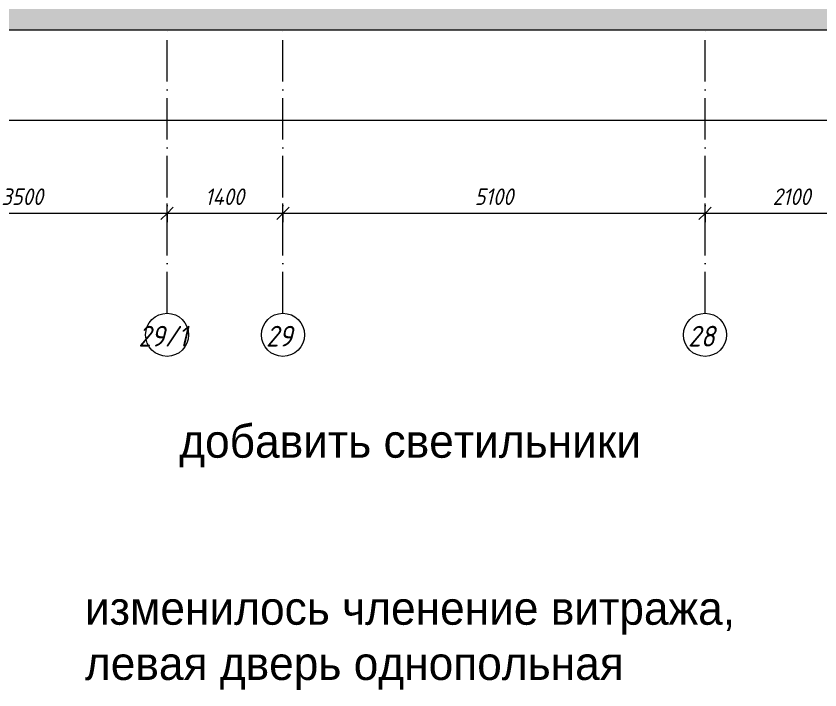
# Model space of a CAD drawing. Header units: millimetres. Extents: x 3914 to 319671, y -18248 to 19136.
# Drawn here: x 206891 to 216604, y -7989 to 150 of the extents above; entities that cross this region are included whole.
import ezdxf

# ---------------------------------------------------------------- set-up
doc = ezdxf.new("R2010")
doc.units = ezdxf.units.MM
doc.linetypes.add('50_200_ШТРИХ_1Т_ш5_п1_п1_', pattern=[700, 500, -100, 0, -100])
for name, color, linetype, lineweight in [('A-ANNO-DIMS', 7, 'Continuous', 9), ('A-ANNO-DIMS-100', 7, 'Continuous', 9), ('A-DETL-2', 7, 'Continuous', 5), ('A-WALL-PATT', 7, 'Continuous', 5), ('Оси', 7, 'Continuous', 9), ('Оси-1', 7, '50_200_ШТРИХ_1Т_ш5_п1_п1_', 9)]:
    doc.layers.add(name, color=color, linetype=linetype, lineweight=lineweight)
doc.styles.add('ISOCPEUR_I_2', font='isocpeui.ttf', dxfattribs={"width": 0.9, "height": 250})
doc.styles.add('ISOCPEUR_I_3', font='isocpeui.ttf', dxfattribs={"width": 0.9, "height": 200})
doc.dimstyles.new('ISO-2_0_0_9К_Средний_с_подложкой', dxfattribs={"dimscale": 304.8, "dimtxt": 199.196235, "dimasz": 0.492126, "dimexe": 0.393701, "dimexo": 0, "dimgap": 0.131234, "dimtad": 1, "dimdec": 0, "dimzin": 0, "dimdsep": 46, "dimtxsty": 'ISOCPEUR_I_3', "dimblk1": 'OBLIQUE', "dimblk2": 'OBLIQUE', "dimsah": 1, "dimcen": 0.09, "dimdle": 0.393701, "dimazin": 0, "dimtfac": 1, "dimtdec": 4, "dimtix": 1, "dimtmove": 0, "dimatfit": 3, "dimfxl": 1, "dimtvp": 1, "dimtfill": 1, "dimtolj": 1, "dimtzin": 0, "dimarcsym": 2})

# ---------------------------------------------------------------- blocks, each defined once
blk = doc.blocks.new('Ось сетки - Круг_Ø6_00__ISO-2_5_0_9K_ кружки поменьше-23056867-АР2_ТР1_Фасад ___-1')
at = {"layer": 'Оси'}
blk.add_circle((-110, -3700), 260, dxfattribs=at)
blk = doc.blocks.new('DIMBLOCK79-АР2_ТР1_Фасад ___-1')
at = {"layer": 'A-ANNO-DIMS-100', "transparency": 16777216}
for p, q in [((215215.9, -2339.3), (215215.9, -2113.2)), ((217315.9, -2339.3), (217315.9, -2113.2)), ((217315.9, -2233.2), (215215.9, -2233.2)), ((215215.9, -2233.2), (215215.9, -2339.3)), ((217315.9, -2233.2), (217315.9, -2339.3))]:
    blk.add_line(p, q, dxfattribs=at)
at = {"layer": 'A-ANNO-DIMS-100', "lineweight": 20, "transparency": 16777216}
for p, q in [((215215.9, -2233.2), (215140.9, -2308.2)), ((215215.9, -2233.2), (215290.9, -2158.2)), ((217315.9, -2233.2), (217240.9, -2308.2)), ((217315.9, -2233.2), (217390.9, -2158.2))]:
    blk.add_line(p, q, dxfattribs=at)
at = {"layer": 'A-ANNO-DIMS-100', "color": 0, "transparency": 16777216, "insert": (216032.2, -1931.9), "char_height": 200, "width": 560.814, "attachment_point": 1, "line_spacing_factor": 1.149209, "style": 'ISOCPEUR_I_3', "bg_fill": 3, "box_fill_scale": 1.25, "bg_fill_color": 256, "bg_fill_true_color": 13158600, "bg_fill_transparency": 0}
blk.add_mtext('2100', dxfattribs=at)
blk = doc.blocks.new('_Oblique')
at = {"color": 0, "linetype": 'ByBlock', "lineweight": -2}
blk.add_line((-0.5, -0.5), (0.5, 0.5), dxfattribs=at)
blk = doc.blocks.new('DIMBLOCK80-АР2_ТР1_Фасад ___-1')
at = {"layer": 'A-ANNO-DIMS-100', "transparency": 16777216}
for p, q in [((210115.9, -2339.3), (210115.9, -2113.2)), ((215215.9, -2339.3), (215215.9, -2113.2)), ((215215.9, -2233.2), (210115.9, -2233.2)), ((210115.9, -2233.2), (210115.9, -2339.3)), ((215215.9, -2233.2), (215215.9, -2339.3))]:
    blk.add_line(p, q, dxfattribs=at)
at = {"layer": 'A-ANNO-DIMS-100', "lineweight": 20, "transparency": 16777216}
for p, q in [((210115.9, -2233.2), (210040.9, -2308.2)), ((210115.9, -2233.2), (210190.9, -2158.2)), ((215215.9, -2233.2), (215140.9, -2308.2)), ((215215.9, -2233.2), (215290.9, -2158.2))]:
    blk.add_line(p, q, dxfattribs=at)
at = {"layer": 'A-ANNO-DIMS-100', "color": 0, "transparency": 16777216, "insert": (212432.2, -1931.9), "char_height": 200, "width": 560.814, "attachment_point": 1, "line_spacing_factor": 1.149209, "style": 'ISOCPEUR_I_3', "bg_fill": 3, "box_fill_scale": 1.25, "bg_fill_color": 256, "bg_fill_true_color": 13158600, "bg_fill_transparency": 0}
blk.add_mtext('5100', dxfattribs=at)
blk = doc.blocks.new('DIMBLOCK81-АР2_ТР1_Фасад ___-1')
at = {"layer": 'A-ANNO-DIMS-100', "transparency": 16777216}
for p, q in [((208715.9, -2339.3), (208715.9, -2113.2)), ((210115.9, -2339.3), (210115.9, -2113.2)), ((210115.9, -2233.2), (208715.9, -2233.2)), ((208715.9, -2233.2), (208715.9, -2339.3)), ((210115.9, -2233.2), (210115.9, -2339.3))]:
    blk.add_line(p, q, dxfattribs=at)
at = {"layer": 'A-ANNO-DIMS-100', "lineweight": 20, "transparency": 16777216}
for p, q in [((208715.9, -2233.2), (208640.9, -2308.2)), ((208715.9, -2233.2), (208790.9, -2158.2)), ((210115.9, -2233.2), (210040.9, -2308.2)), ((210115.9, -2233.2), (210190.9, -2158.2))]:
    blk.add_line(p, q, dxfattribs=at)
at = {"layer": 'A-ANNO-DIMS-100', "color": 0, "transparency": 16777216, "insert": (209174.6, -1931.9), "char_height": 200, "width": 579.201, "attachment_point": 1, "line_spacing_factor": 1.149209, "style": 'ISOCPEUR_I_3', "bg_fill": 3, "box_fill_scale": 1.25, "bg_fill_color": 256, "bg_fill_true_color": 13158600, "bg_fill_transparency": 0}
blk.add_mtext('1400', dxfattribs=at)
blk = doc.blocks.new('DIMBLOCK82-АР2_ТР1_Фасад ___-1')
at = {"layer": 'A-ANNO-DIMS-100', "transparency": 16777216}
for p, q in [((205215.9, -2339.3), (205215.9, -2113.2)), ((208715.9, -2339.3), (208715.9, -2113.2)), ((208715.9, -2233.2), (205215.9, -2233.2)), ((205215.9, -2233.2), (205215.9, -2339.3)), ((208715.9, -2233.2), (208715.9, -2339.3))]:
    blk.add_line(p, q, dxfattribs=at)
at = {"layer": 'A-ANNO-DIMS-100', "lineweight": 20, "transparency": 16777216}
for p, q in [((205215.9, -2233.2), (205140.9, -2308.2)), ((205215.9, -2233.2), (205290.9, -2158.2)), ((208715.9, -2233.2), (208640.9, -2308.2)), ((208715.9, -2233.2), (208790.9, -2158.2))]:
    blk.add_line(p, q, dxfattribs=at)
at = {"layer": 'A-ANNO-DIMS-100', "color": 0, "transparency": 16777216, "insert": (206713.1, -1931.9), "char_height": 200, "width": 606.782, "attachment_point": 1, "line_spacing_factor": 1.149209, "style": 'ISOCPEUR_I_3', "bg_fill": 3, "box_fill_scale": 1.25, "bg_fill_color": 256, "bg_fill_true_color": 13158600, "bg_fill_transparency": 0}
blk.add_mtext('3500', dxfattribs=at)
blk = doc.blocks.new('DIMBLOCK86-АР2_ТР1_Фасад ___-1')
at = {"layer": 'A-ANNO-DIMS-100', "transparency": 16777216}
for p, q in [((190915.9, -1218.6), (190915.9, -992.5)), ((315815.9, -1218.6), (315815.9, -992.5)), ((315935.9, -1112.5), (190795.9, -1112.5)), ((190915.9, -1112.5), (190915.9, -1218.6)), ((315815.9, -1112.5), (315815.9, -1218.6))]:
    blk.add_line(p, q, dxfattribs=at)
at = {"layer": 'A-ANNO-DIMS-100', "lineweight": 20, "transparency": 16777216}
for p, q in [((190915.9, -1112.5), (190990.9, -1037.5)), ((315815.9, -1112.5), (315890.9, -1037.5)), ((190915.9, -1112.5), (190840.9, -1187.5)), ((315815.9, -1112.5), (315740.9, -1187.5))]:
    blk.add_line(p, q, dxfattribs=at)
at = {"layer": 'A-ANNO-DIMS-100', "color": 0, "transparency": 16777216, "insert": (252998.2, -811.2), "char_height": 200, "width": 882.593, "attachment_point": 1, "line_spacing_factor": 1.149209, "style": 'ISOCPEUR_I_3', "bg_fill": 3, "box_fill_scale": 1.25, "bg_fill_color": 256, "bg_fill_true_color": 13158600, "bg_fill_transparency": 0}
blk.add_mtext('124900', dxfattribs=at)

msp = doc.modelspace()

# ---------------------------------------------------------------- hatches: boundary and pattern name
at = {"layer": 'A-WALL-PATT'}
h = msp.add_hatch(dxfattribs=at)
h.set_pattern_fill('FP_120', color=256, style=0, pattern_type=2)
h.set_pattern_definition([(180, (222865.92, 71), (-2e-14, -154), [125, -137]), (90, (222865.92, 6), (-262, 2e-14), [65, -89]), (180, (222865.92, 6), (-2e-14, -154), [125, -137]), (90, (222877.92, 6), (-262, 2e-14), [65, -89]), (180, (223002.92, 6), (-2e-14, -154), [125, -137]), (180, (223002.92, 71), (-2e-14, -154), [125, -137]), (90, (222746.92, 83), (-262, 2e-14), [65, -89]), (90, (222996.92, 83), (-262, 2e-14), [65, -89]), (0, (222746.92, 83), (0, -154), [250, -12]), (0, (222746.92, 148), (0, -154), [250, -12])])
h.paths.add_polyline_path([(213510.6, -19.1), (222615.9, -18.4), (222615.9, 0), (219500.9, 0), (219500.9, 300), (205056.8, 300), (205056.8, -19.1), (211978.3, -19.1)], flags=0)

# ---------------------------------------------------------------- linework, layer by layer
at = {"layer": 'A-DETL-2'}
msp.add_line((222686.8, -19.1), (196006.8, -19.1), dxfattribs=at)
at = {"layer": 'Оси-1'}
for p, q in [((208715.9, -3440), (208715.9, 0)), ((210115.9, -3440), (210115.9, 0)), ((215215.9, -3440), (215215.9, 0))]:
    msp.add_line(p, q, dxfattribs=at)

# ---------------------------------------------------------------- block references
at = {"layer": 'Оси'}
for p in [(208825.9, 0), (210225.9, 0), (215325.9, 0)]:
    msp.add_blockref('Ось сетки - Круг_Ø6_00__ISO-2_5_0_9K_ кружки поменьше-23056867-АР2_ТР1_Фасад ___-1', p, dxfattribs=at)

# ---------------------------------------------------------------- texts
at = {"color": 1, "char_height": 400, "attachment_point": 1}
for s, insert in [('добавить светильники', (208862.5, -4784.5)), ('изменилось членение витража,\\Pлевая дверь однопольная', (207723, -6801.7))]:
    msp.add_mtext_dynamic_manual_height_columns(s, width=24683, gutter_width=1, heights=[0], dxfattribs=dict(at, insert=insert))
at = {"layer": 'Оси', "char_height": 250, "attachment_point": 1, "style": 'ISOCPEUR_I_2'}
for s, insert, width in [('29/1', (208367.9, -3591.2), 750.379), ('29', (209911, -3591.2), 404.05), ('28', (215011, -3591.2), 404.05)]:
    msp.add_mtext(s, dxfattribs=dict(at, insert=insert, width=width))

# ---------------------------------------------------------------- next in the draw order: dimensions: what is measured, and where the dimension line sits
at = {"layer": 'A-ANNO-DIMS'}
for base, p1, p2, override, picture, middle in [((190915.9, -1112.5), (315815.9, -1218.6), (190915.9, -1218.6), {"dimpost": '<>', "dimfxl": 124899.999966}, 'DIMBLOCK86-АР2_ТР1_Фасад ___-1', (253365.9, -972.5)), ((215215.9, -2233.2), (217315.9, -2339.3), (215215.9, -2339.3), {"dimpost": '<>', "dimfxl": 2100}, 'DIMBLOCK79-АР2_ТР1_Фасад ___-1', (216265.9, -2093.2))]:
    dim = msp.add_linear_dim(base=base, p1=p1, p2=p2, dimstyle='ISO-2_0_0_9К_Средний_с_подложкой', override=override, dxfattribs=at)
    dim.commit()
    dim.dimension.update_dxf_attribs({"geometry": picture, "text_midpoint": middle})

# ---------------------------------------------------------------- next in the draw order: dimensions: what is measured, and where the dimension line sits
dim = msp.add_linear_dim(base=(210115.9, -2233.2), p1=(215215.9, -2339.3), p2=(210115.9, -2339.3), dimstyle='ISO-2_0_0_9К_Средний_с_подложкой', override={"dimpost": '<>', "dimfxl": 5100}, dxfattribs=at)
dim.commit()
dim.dimension.update_dxf_attribs({"geometry": 'DIMBLOCK80-АР2_ТР1_Фасад ___-1', "text_midpoint": (212665.9, -2093.2)})

# ---------------------------------------------------------------- next in the draw order: dimensions: what is measured, and where the dimension line sits
dim = msp.add_linear_dim(base=(208715.9, -2233.2), p1=(210115.9, -2339.3), p2=(208715.9, -2339.3), dimstyle='ISO-2_0_0_9К_Средний_с_подложкой', override={"dimpost": '<>', "dimfxl": 1400}, dxfattribs=at)
dim.commit()
dim.dimension.update_dxf_attribs({"geometry": 'DIMBLOCK81-АР2_ТР1_Фасад ___-1', "text_midpoint": (209415.9, -2093.2)})

# ---------------------------------------------------------------- next in the draw order: dimensions: what is measured, and where the dimension line sits
dim = msp.add_linear_dim(base=(205215.9, -2233.2), p1=(208715.9, -2339.3), p2=(205215.9, -2339.3), dimstyle='ISO-2_0_0_9К_Средний_с_подложкой', override={"dimpost": '<>', "dimfxl": 3500}, dxfattribs=at)
dim.commit()
dim.dimension.update_dxf_attribs({"geometry": 'DIMBLOCK82-АР2_ТР1_Фасад ___-1', "text_midpoint": (206965.9, -2093.2)})

doc.saveas('drawing.dxf')
